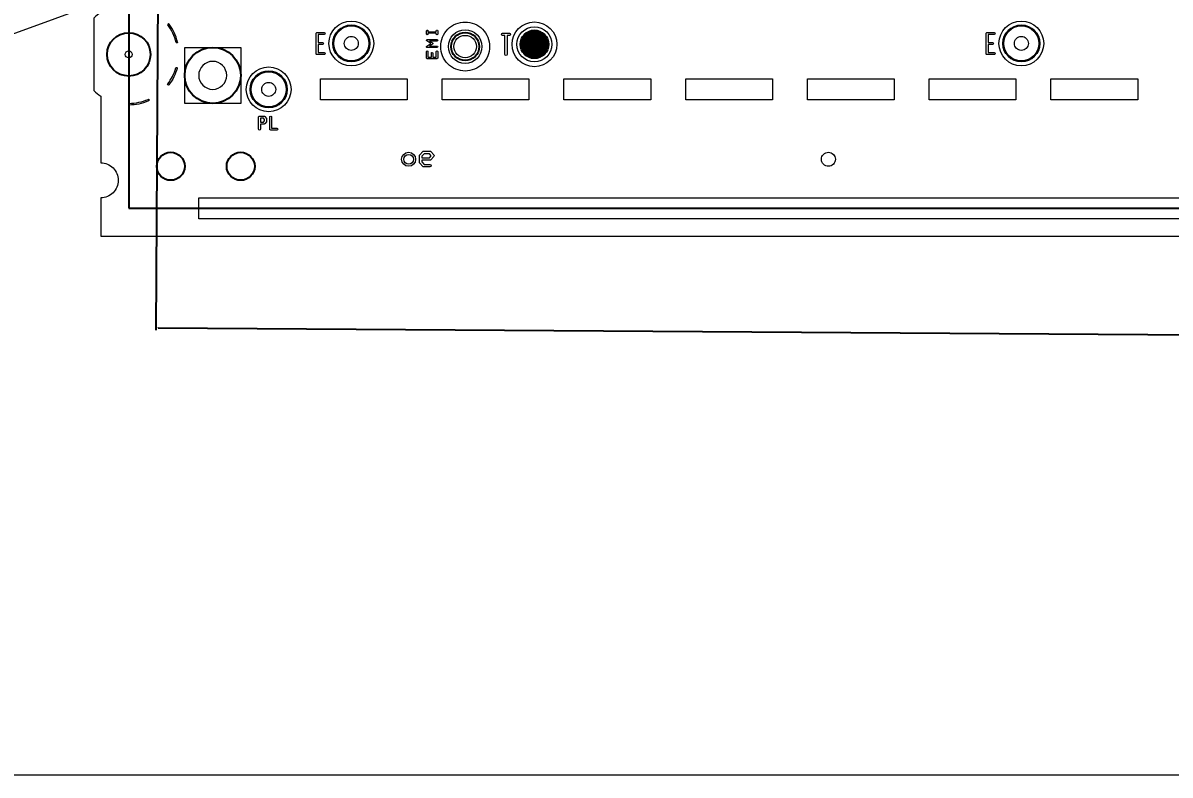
# Model space of a CAD drawing. Extents: x 2864 to 3941, y 2420 to 3182.
# Drawn here: x 3046.4 to 3128.4, y 2621.1 to 2674.8 of the extents above; entities that cross this region are included whole.
import ezdxf

# ---------------------------------------------------------------- set-up
doc = ezdxf.new("R2010")
doc.units = 0
doc.layers.get('0').update_dxf_attribs({"lineweight": 0})
doc.layers.get('Defpoints').update_dxf_attribs({"lineweight": 0})
for name, color, linetype in [('emia-t', 4, 'Continuous'), ('emia-t-dxf', 4, 'Continuous'), ('尺寸线', 3, 'Continuous')]:
    doc.layers.add(name, color=color, linetype=linetype)
doc.layers.add('備註', color=1, linetype='Continuous', lineweight=0)
doc.styles.get("Standard").update_dxf_attribs({"font": 'simplex.shx', "height": 2.7})
doc.dimstyles.get("Standard").update_dxf_attribs({"dimtxt": 6, "dimasz": 0.18, "dimexe": 0.18, "dimexo": 0.0625, "dimgap": 0.09, "dimtad": 0, "dimzin": 0, "dimdsep": 46, "dimtxsty": 'Standard', "dimcen": 0.09, "dimadec": 0, "dimazin": 0, "dimtfac": 1, "dimtdec": 4, "dimtofl": 0, "dimtmove": 0, "dimatfit": 3, "dimfxl": 0, "dimtolj": 1, "dimtzin": 0, "dimarcsym": 0})

# ---------------------------------------------------------------- blocks, each defined once
blk = doc.blocks.new('PAD_R1')
at = {"layer": 'emia-t', "const_width": 0.5}
blk.add_lwpolyline([(0.25, 0, 1), (-0.25, 0, 1)], format="xyb", close=True, dxfattribs=at)
blk = doc.blocks.new('*D3')
at = {"layer": 'Defpoints', "color": 0, "linetype": 'Continuous'}
for p in [(3056.202, 2693.01), (3291.338, 2691.456), (3291.074, 2651.475)]:
    blk.add_point(p, dxfattribs=at)
at = {"layer": '尺寸线', "color": 0, "linetype": 'Continuous', "lineweight": -2}
for p, q in [((3056.201, 2692.948), (3055.936, 2652.85)), ((3291.338, 2691.393), (3291.073, 2651.295)), ((3056.117, 2653.028), (3166.923, 2652.296)), ((3290.894, 2651.476), (3180.088, 2652.209))]:
    blk.add_line(p, q, dxfattribs=at)
at = {"layer": '尺寸线', "color": 0, "linetype": 'Continuous'}
for points in [[(3056.118, 2653.058), (3056.117, 2652.998), (3055.937, 2653.03)], [(3290.894, 2651.446), (3290.894, 2651.506), (3291.074, 2651.475)]]:
    blk.add_solid(points, dxfattribs=at)
at = {"layer": '尺寸线', "color": 0, "linetype": 'Continuous', "insert": (3173.506, 2652.252), "char_height": 2.7, "attachment_point": 5, "rotation": 359.62128}
blk.add_mtext('\\A1;235.14', dxfattribs=at)

msp = doc.modelspace()

# ---------------------------------------------------------------- linework, layer by layer
for p, q in [((3075.316, 2673.15), (3075.601, 2673.34)), ((3306.011, 2621.069), (3052.011, 2621.069))]:
    msp.add_line(p, q)
at = {"linetype": 'Continuous'}
for points in [[(3052.011, 2859.575), (3052.011, 2675.562, 0.044688), (3051.511, 2675.159), (3051.511, 2669.978, 0.044688), (3052.011, 2669.575), (3052.011, 2664.819, -0.414215), (3053.261, 2663.569, -0.414215), (3052.011, 2662.319), (3052.011, 2659.569), (3306.011, 2659.569), (3306.011, 2662.319, -0.414215), (3304.761, 2663.569, -0.414215), (3306.011, 2664.819), (3306.011, 2704.575, 0.044688), (3306.511, 2704.978), (3306.511, 2710.159, 0.044688), (3306.011, 2710.562), (3306.011, 2766.319), (3306.011, 2859.575, 0.044688)], [(3057.503, 2673.446, -1), (3057.406, 2673.421, 0.100018), (3056.808, 2674.672)], [(3075.293, 2674.024), (3075.293, 2674.14), (3075.293, 2674.256, -1), (3075.393, 2674.256), (3075.393, 2674.19), (3075.989, 2674.19), (3075.989, 2674.256, -1), (3076.089, 2674.256), (3076.089, 2674.14)], [(3076.089, 2674.14), (3076.089, 2674.024, -1), (3075.989, 2674.024), (3075.989, 2674.09), (3075.393, 2674.09), (3075.393, 2674.024, -1), (3075.293, 2674.024)], [(3075.601, 2673.34), (3075.316, 2673.53, -0.742402), (3075.343, 2673.622), (3076.039, 2673.622, -1), (3076.039, 2673.522), (3075.509, 2673.522)], [(3075.509, 2673.522), (3075.719, 2673.382, -0.535214), (3075.719, 2673.299), (3075.509, 2673.159)], [(3075.509, 2673.159), (3076.039, 2673.159, -1), (3076.039, 2673.059), (3075.343, 2673.059, -0.742416), (3075.316, 2673.15)], [(3075.293, 2672.309), (3075.293, 2672.772, -1), (3075.393, 2672.772), (3075.393, 2672.359), (3075.641, 2672.359), (3075.641, 2672.656, -1), (3075.741, 2672.656), (3075.741, 2672.359), (3075.989, 2672.359), (3075.989, 2672.772, -1), (3076.089, 2672.772), (3076.089, 2672.309, -0.414253), (3076.039, 2672.259), (3075.691, 2672.259)], [(3075.691, 2672.259), (3075.343, 2672.259, -0.414253), (3075.293, 2672.309)], [(3054.034, 2669.069, 0.100435), (3055.396, 2669.354, -1), (3055.436, 2669.263)]]:
    msp.add_lwpolyline(points, format="xyb", dxfattribs=at)
for points in [[(3076.302, 2673.127, -0.414215), (3078.052, 2674.877, -0.414215), (3079.802, 2673.127, -0.414215), (3078.052, 2671.377, -0.414215)], [(3067.4, 2672.623), (3067.4, 2673.344), (3067.4, 2674.064, -0.414241), (3067.475, 2674.139), (3067.971, 2674.139, -1), (3067.971, 2673.989), (3067.55, 2673.989), (3067.55, 2673.419), (3067.847, 2673.419, -1), (3067.847, 2673.269), (3067.55, 2673.269), (3067.55, 2672.698), (3067.971, 2672.698, -1), (3067.971, 2672.548), (3067.475, 2672.548, -0.414241)], [(3080.724, 2673.927, -1), (3080.724, 2674.077), (3080.973, 2674.077), (3081.221, 2674.077, -1), (3081.221, 2673.927), (3081.048, 2673.927), (3081.048, 2672.561, -1), (3080.898, 2672.561), (3080.898, 2673.927)], [(3115.285, 2672.623), (3115.285, 2673.344), (3115.285, 2674.064, -0.414241), (3115.36, 2674.139), (3115.857, 2674.139, -1), (3115.857, 2673.989), (3115.435, 2673.989), (3115.435, 2673.419), (3115.732, 2673.419, -1), (3115.732, 2673.269), (3115.435, 2673.269), (3115.435, 2672.698), (3115.857, 2672.698, -1), (3115.857, 2672.548), (3115.36, 2672.548, -0.414241)], [(3069.414, 2673.349, -0.414217), (3069.914, 2673.849, -0.414217), (3070.414, 2673.349, -0.414217), (3069.914, 2672.849, -0.414217)], [(3082.503, 2673.287, -0.414217), (3083.003, 2673.787, -0.414217), (3083.503, 2673.287, -0.414217), (3083.003, 2672.787, -0.414217)], [(3117.299, 2673.349, -0.414217), (3117.799, 2673.849, -0.414217), (3118.299, 2673.349, -0.414217), (3117.799, 2672.849, -0.414217)], [(3053.761, 2672.569, -0.414222), (3054.011, 2672.819, -0.414222), (3054.261, 2672.569, -0.414222), (3054.011, 2672.319, -0.414222)], [(3056.798, 2670.452, 0.092395), (3057.374, 2671.598, -1), (3057.47, 2671.57, -0.092395), (3056.878, 2670.391, -1)], [(3059.011, 2671.069, 0.414216), (3060.011, 2670.069, 0.414216), (3061.011, 2671.069, 0.414216), (3060.011, 2672.069, 0.414216)], [(3063.511, 2670.069, -0.414217), (3064.011, 2670.569, -0.414217), (3064.511, 2670.069, -0.414217), (3064.011, 2669.569, -0.414217)], [(3063.284, 2667.231), (3063.284, 2667.658), (3063.284, 2668.085, -0.414239), (3063.354, 2668.155), (3063.682, 2668.155, -0.234442), (3063.738, 2668.128), (3063.847, 2667.985, -0.166397), (3063.861, 2667.942), (3063.861, 2667.801, -0.166398), (3063.847, 2667.758), (3063.738, 2667.615, -0.234442), (3063.682, 2667.588), (3063.424, 2667.588), (3063.424, 2667.231, -1)], [(3064.084, 2667.231), (3064.084, 2668.085, -1), (3064.224, 2668.085), (3064.224, 2667.301), (3064.591, 2667.301, -1), (3064.591, 2667.161), (3064.154, 2667.161, -0.414239)], [(3074.786, 2664.853), (3074.786, 2665.088), (3074.786, 2665.323, -0.190123), (3074.81, 2665.385), (3075.028, 2665.62, -0.209079), (3075.094, 2665.649), (3075.531, 2665.649, -0.209079), (3075.597, 2665.62), (3075.816, 2665.385, -0.394811), (3075.815, 2665.262), (3075.597, 2665.027, -0.209905), (3075.531, 2664.998), (3074.966, 2664.998), (3074.966, 2664.889), (3075.133, 2664.708), (3075.531, 2664.708, -1), (3075.531, 2664.528), (3075.094, 2664.528, -0.209079), (3075.028, 2664.557), (3074.81, 2664.792, -0.190123)], [(3103.511, 2665.069, -0.414217), (3104.011, 2665.569, -0.414217), (3104.511, 2665.069, -0.414217), (3104.011, 2664.569, -0.414217)]]:
    msp.add_lwpolyline(points, format="xyb", close=True, dxfattribs=at)
for points in [[(3058.011, 2669.069), (3058.011, 2673.069), (3062.011, 2673.069), (3062.011, 2669.069)], [(3067.711, 2669.319), (3067.711, 2670.819), (3073.911, 2670.819), (3073.911, 2669.319)], [(3076.411, 2669.319), (3076.411, 2670.819), (3082.611, 2670.819), (3082.611, 2669.319)], [(3085.111, 2669.319), (3085.111, 2670.819), (3091.311, 2670.819), (3091.311, 2669.319)], [(3093.811, 2669.319), (3093.811, 2670.819), (3100.011, 2670.819), (3100.011, 2669.319)], [(3102.511, 2669.319), (3102.511, 2670.819), (3108.711, 2670.819), (3108.711, 2669.319)], [(3111.211, 2669.319), (3111.211, 2670.819), (3117.411, 2670.819), (3117.411, 2669.319)], [(3119.911, 2669.319), (3119.911, 2670.819), (3126.111, 2670.819), (3126.111, 2669.319)], [(3063.424, 2667.728), (3063.648, 2667.728), (3063.721, 2667.824), (3063.721, 2667.919), (3063.648, 2668.015), (3063.424, 2668.015)], [(3074.966, 2665.178), (3075.492, 2665.178), (3075.627, 2665.323), (3075.492, 2665.469), (3075.133, 2665.469), (3074.966, 2665.288)], [(3059.011, 2660.819), (3059.011, 2662.319), (3177.733, 2662.319), (3177.733, 2660.819)]]:
    msp.add_lwpolyline(points, close=True, dxfattribs=at)
msp.add_lwpolyline([(3052.011, 2621.069), (3039.011, 2621.069), (3039.011, 2642.369), (3038.011, 2642.369)], dxfattribs=at)
for centre, radius in [((3069.914, 2673.349), 1.6), ((3083.003, 2673.287), 1.6), ((3117.799, 2673.349), 1.6), ((3069.914, 2673.349), 1.25), ((3078.052, 2673.127), 1.2), ((3083.003, 2673.287), 1.25), ((3117.799, 2673.349), 1.25), ((3078.052, 2673.127), 0.8), ((3064.011, 2670.069), 1.6), ((3064.011, 2670.069), 1.25), ((3074.011, 2665.069), 0.5), ((3074.011, 2665.069), 0.35)]:
    msp.add_circle(centre, radius)
for centre, radius, start, end in [((3056.848, 2674.702), 0.05, 36.94553, 216.94553), ((3054.011, 2672.569), 3.6, 14.09793, 36.94405), ((3054.011, 2672.569), 3.6, 270.37125, 293.31187), ((3054.034, 2669.019), 0.05, 90.37242, 270.37242)]:
    msp.add_arc(centre, radius, start, end)
at = {"layer": 'emia-t-dxf', "linetype": 'Continuous'}
msp.add_lwpolyline([(3054.011, 2661.569), (3304.011, 2661.569), (3304.011, 3066.569), (3054.011, 3066.569)], close=True, dxfattribs=at)
at = {"layer": 'emia-t-dxf'}
for centre, radius in [((3054.011, 2672.569), 1.55), ((3069.914, 2673.349), 1.3), ((3078.052, 2673.127), 1), ((3083.003, 2673.287), 1), ((3117.799, 2673.349), 1.3), ((3060.011, 2671.069), 2), ((3064.011, 2670.069), 1.3), ((3057.011, 2664.569), 1), ((3062.011, 2664.569), 1)]:
    msp.add_circle(centre, radius, dxfattribs=at)
at = {"layer": '備註', "linetype": 'Continuous'}
msp.add_line((2998.735, 2656.92), (3070.441, 2683.047), dxfattribs=at)

# ---------------------------------------------------------------- block references
at = {"layer": 'emia-t-dxf', "xscale": 2, "yscale": 2}
msp.add_blockref('PAD_R1', (3083.003, 2673.287), dxfattribs=at)

# ---------------------------------------------------------------- dimensions: what is measured, and where the dimension line sits
at = {"layer": '尺寸线', "linetype": 'Continuous'}
dim = msp.add_aligned_dim(p1=(3056.202, 2693.01), p2=(3291.338, 2691.456), distance=-39.981, dimstyle='Standard', dxfattribs=at)
dim.commit()
dim.dimension.update_dxf_attribs({"geometry": '*D3', "text_midpoint": (3173.506, 2652.252)})

doc.saveas('drawing.dxf')
